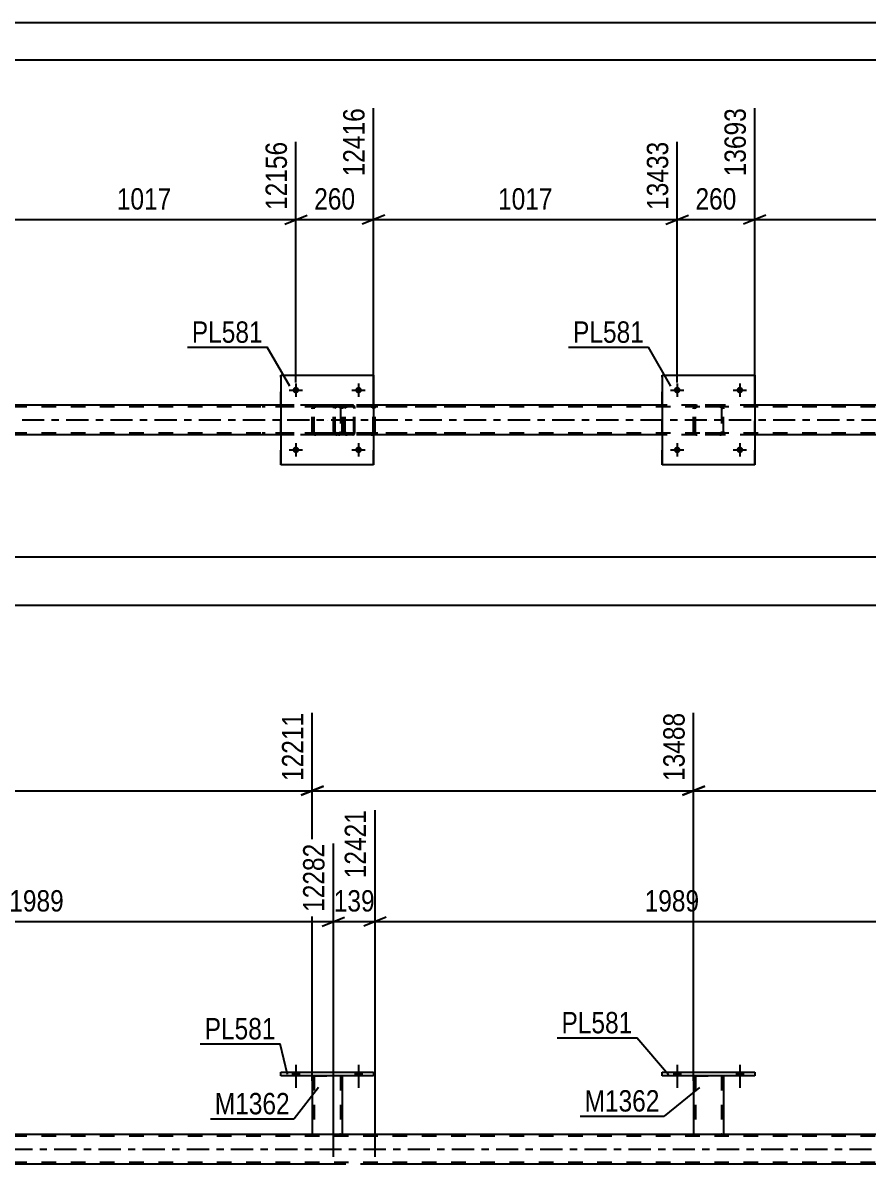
# Model space of a CAD drawing. Header units: millimetres. Extents: x 0 to 3251, y 0 to 594.
# Drawn here: x 493.5 to 606.7, y 441.1 to 594 of the extents above; entities that cross this region are included whole.
import ezdxf

# ---------------------------------------------------------------- set-up
doc = ezdxf.new("R2010")
doc.units = ezdxf.units.MM
doc.linetypes.add('DXK_LINE_DOT2', pattern=[3.9198, 1.9599, -1.9599])
doc.linetypes.add('DXK_LINE_DOT3', pattern=[5.9187, 2.979, -0.9799, 0.9799, -0.9799])
doc.styles.add('Arial Narrow', font='ARIALN.TTF', dxfattribs={"height": 0.2})

# ---------------------------------------------------------------- blocks, each defined once
blk = doc.blocks.new('Unknown-247352729-1137')
at = {"color": 5, "linetype": 'Continuous'}
for p, q in [((841, 594), (0, 594)), ((836, 589), (5, 589))]:
    blk.add_line(p, q, dxfattribs=at)
blk = doc.blocks.new('Part-247352729-2305 - 2302')
at = {"color": 7, "linetype": 'DXK_LINE_DOT2'}
for p, q in [((536.91, 542.81), (536.72, 542.77)), ((551.9, 542.81), (536.91, 542.81)), ((540.34, 542.77), (540.15, 542.81)), ((536.44, 542.51), (536.4, 542.33)), ((536.4, 539.29), (536.4, 542.33)), ((536.66, 542.33), (536.68, 542.42)), ((536.66, 539.29), (536.66, 542.33)), ((536.68, 542.42), (536.73, 542.5)), ((536.73, 542.5), (536.81, 542.55)), ((536.81, 542.55), (536.91, 542.57)), ((551.9, 542.57), (536.91, 542.57)), ((540.15, 542.57), (540.24, 542.55)), ((540.24, 542.55), (540.33, 542.5)), ((540.33, 542.5), (540.38, 542.42)), ((540.38, 542.42), (540.4, 542.33)), ((540.4, 539.29), (540.4, 542.33)), ((540.62, 542.5), (540.62, 542.51)), ((540.66, 542.33), (540.62, 542.5)), ((540.66, 539.29), (540.66, 542.33)), ((536.4, 539.29), (536.44, 539.1)), ((536.68, 539.19), (536.66, 539.29)), ((536.73, 539.12), (536.68, 539.19)), ((536.72, 538.84), (536.91, 538.81)), ((536.81, 539.06), (536.73, 539.12)), ((536.91, 539.05), (536.81, 539.06)), ((551.9, 539.05), (536.91, 539.05)), ((551.9, 538.81), (536.91, 538.81)), ((540.24, 539.06), (540.15, 539.05)), ((540.15, 538.81), (540.34, 538.84)), ((540.33, 539.12), (540.24, 539.06)), ((540.38, 539.19), (540.33, 539.12)), ((540.4, 539.29), (540.38, 539.19)), ((540.62, 539.1), (540.66, 539.29))]:
    blk.add_line(p, q, dxfattribs=at)
for centre, start, end in [((536.89, 542.31), 110.7583, 155.68), ((540.17, 542.31), 24.32, 69.2417), ((536.89, 539.31), 204.32, 249.2417), ((540.17, 539.31), 290.7583, 335.68)]:
    blk.add_arc(centre, 0.496, start, end, dxfattribs=at)
blk = doc.blocks.new('Part-247352729-2437 - 2302')
at = {"color": 2, "linetype": 'Continuous'}
for p, q in [((528.05, 542.81), (489.37, 542.81)), ((579.14, 542.81), (540.45, 542.81)), ((630.22, 542.81), (591.54, 542.81)), ((528.05, 538.81), (489.37, 538.81)), ((579.14, 538.81), (540.45, 538.81)), ((630.22, 538.81), (591.54, 538.81))]:
    blk.add_line(p, q, dxfattribs=at)
at = {"color": 7, "linetype": 'DXK_LINE_DOT2'}
for p, q in [((540.45, 542.81), (528.05, 542.81)), ((591.54, 542.81), (579.14, 542.81)), ((764.47, 542.57), (102.73, 542.57)), ((764.47, 539.05), (102.73, 539.05)), ((540.45, 538.81), (528.05, 538.81)), ((591.54, 538.81), (579.14, 538.81))]:
    blk.add_line(p, q, dxfattribs=at)
at = {"color": 7, "linetype": 'DXK_LINE_DOT3'}
blk.add_line((102.73, 540.81), (764.47, 540.81), dxfattribs=at)
blk = doc.blocks.new('Part-247352729-18281 - 2302')
at = {"color": 2, "linetype": 'Continuous'}
for p, q in [((528.05, 546.8), (528.05, 534.8)), ((528.05, 546.8), (540.45, 546.8)), ((540.45, 546.8), (540.45, 534.8)), ((540.45, 534.8), (528.05, 534.8))]:
    blk.add_line(p, q, dxfattribs=at)
at = {"color": 7, "linetype": 'DXK_LINE_DOT2'}
for p, q in [((528.05, 534.8), (528.05, 546.8)), ((540.45, 534.8), (540.45, 546.8))]:
    blk.add_line(p, q, dxfattribs=at)
blk = doc.blocks.new('Part-247352729-2335 - 2302')
at = {"color": 7, "linetype": 'DXK_LINE_DOT2'}
for p, q in [((537.68, 542.81), (525.52, 542.81)), ((535.59, 542.81), (535.39, 542.77)), ((536.4, 542.57), (536.4, 542.81)), ((537.78, 542.77), (537.68, 542.81)), ((537.87, 542.67), (537.78, 542.77)), ((537.93, 542.51), (537.87, 542.67)), ((537.68, 542.57), (525.52, 542.57)), ((535.12, 542.51), (535.08, 542.33)), ((535.08, 539.29), (535.08, 542.33)), ((535.33, 542.33), (535.35, 542.42)), ((535.33, 539.29), (535.33, 542.33)), ((535.35, 542.42), (535.41, 542.5)), ((535.41, 542.5), (535.49, 542.55)), ((535.49, 542.55), (535.59, 542.57)), ((537.68, 542.57), (537.73, 542.55)), ((537.73, 542.55), (537.77, 542.5)), ((537.77, 542.5), (537.8, 542.42)), ((537.8, 542.42), (537.81, 542.33)), ((537.81, 539.29), (537.81, 542.33)), ((537.95, 542.33), (537.93, 542.51)), ((537.95, 539.29), (537.95, 542.33)), ((537.68, 539.05), (525.52, 539.05)), ((537.68, 538.81), (525.52, 538.81)), ((535.08, 539.29), (535.12, 539.1)), ((535.35, 539.19), (535.33, 539.29)), ((535.41, 539.12), (535.35, 539.19)), ((535.39, 538.84), (535.59, 538.81)), ((535.49, 539.06), (535.41, 539.12)), ((535.59, 539.05), (535.49, 539.06)), ((536.4, 538.81), (536.4, 539.05)), ((537.73, 539.06), (537.68, 539.05)), ((537.68, 538.81), (537.78, 538.84)), ((537.77, 539.12), (537.73, 539.06)), ((537.8, 539.19), (537.77, 539.12)), ((537.78, 538.84), (537.87, 538.95)), ((537.81, 539.29), (537.8, 539.19)), ((537.87, 538.95), (537.93, 539.1)), ((537.93, 539.1), (537.95, 539.29))]:
    blk.add_line(p, q, dxfattribs=at)
for centre, start, end in [((535.57, 542.31), 111.1941, 156.1506), ((535.57, 539.3), 203.8494, 248.8059)]:
    blk.add_arc(centre, 0.492, start, end, dxfattribs=at)
blk = doc.blocks.new('Part-247352729-18280 - 2302')
at = {"color": 7, "linetype": 'DXK_LINE_DOT2'}
for p, q in [((532.55, 542.77), (532.73, 542.8)), ((532.73, 542.8), (532.55, 542.77)), ((535.77, 542.8), (532.73, 542.8)), ((535.77, 542.8), (535.96, 542.77)), ((535.96, 542.77), (535.77, 542.8)), ((532.25, 542.32), (532.29, 542.51)), ((532.29, 542.51), (532.25, 542.32)), ((532.25, 539.28), (532.25, 542.32)), ((532.49, 542.32), (532.51, 542.42)), ((532.49, 539.28), (532.49, 542.32)), ((532.51, 542.42), (532.56, 542.49)), ((532.56, 542.49), (532.64, 542.55)), ((532.64, 542.55), (532.73, 542.56)), ((535.77, 542.56), (532.73, 542.56)), ((535.77, 542.56), (535.87, 542.55)), ((535.87, 542.55), (535.94, 542.49)), ((535.94, 542.49), (536, 542.42)), ((536, 542.42), (536.01, 542.32)), ((536.01, 542.32), (536.01, 539.28)), ((536.22, 542.51), (536.25, 542.32)), ((536.25, 542.32), (536.22, 542.51)), ((536.25, 539.28), (536.25, 542.32)), ((532.29, 539.1), (532.25, 539.28)), ((532.25, 539.28), (532.29, 539.1)), ((532.51, 539.19), (532.49, 539.28)), ((532.56, 539.12), (532.51, 539.19)), ((532.73, 538.8), (532.55, 538.84)), ((532.55, 538.84), (532.73, 538.8)), ((532.64, 539.06), (532.56, 539.12)), ((532.73, 539.04), (532.64, 539.06)), ((535.77, 539.04), (532.73, 539.04)), ((535.77, 538.8), (532.73, 538.8)), ((535.87, 539.06), (535.77, 539.04)), ((535.96, 538.84), (535.77, 538.8)), ((535.77, 538.8), (535.96, 538.84)), ((535.94, 539.12), (535.87, 539.06)), ((536, 539.19), (535.94, 539.12)), ((536.01, 539.28), (536, 539.19)), ((536.25, 539.28), (536.22, 539.1)), ((536.22, 539.1), (536.25, 539.28))]:
    blk.add_line(p, q, dxfattribs=at)
at = {"color": 7, "linetype": 'DXK_LINE_DOT3'}
blk.add_line((534.25, 540.8), (534.25, 540.8), dxfattribs=at)
at = {"color": 7, "linetype": 'DXK_LINE_DOT2'}
for centre, start, end in [((532.73, 542.32), 112.5, 157.5), ((532.73, 542.32), 112.5, 157.5), ((535.77, 542.32), 22.5, 67.5), ((535.77, 542.32), 22.5, 67.5), ((532.73, 539.28), 202.5, 247.5), ((532.73, 539.28), 202.5, 247.5), ((535.77, 539.28), 292.5, 337.5), ((535.77, 539.28), 292.5, 337.5)]:
    blk.add_arc(centre, 0.48, start, end, dxfattribs=at)
blk = doc.blocks.new('Part-247352729-18282 - 2302')
at = {"color": 7, "linetype": 'DXK_LINE_DOT2'}
for p, q in [((583.63, 542.77), (583.82, 542.8)), ((583.82, 542.8), (583.63, 542.77)), ((586.86, 542.8), (583.82, 542.8)), ((586.86, 542.8), (587.04, 542.77)), ((587.04, 542.77), (586.86, 542.8)), ((583.34, 542.32), (583.37, 542.51)), ((583.37, 542.51), (583.34, 542.32)), ((583.34, 539.28), (583.34, 542.32)), ((583.58, 542.32), (583.59, 542.42)), ((583.58, 539.28), (583.58, 542.32)), ((583.59, 542.42), (583.65, 542.49)), ((583.65, 542.49), (583.72, 542.55)), ((583.72, 542.55), (583.82, 542.56)), ((586.86, 542.56), (583.82, 542.56)), ((586.86, 542.56), (586.95, 542.55)), ((586.95, 542.55), (587.02, 542.49)), ((587.02, 542.49), (587.08, 542.42)), ((587.08, 542.42), (587.1, 542.32)), ((587.1, 542.32), (587.1, 539.28)), ((587.3, 542.51), (587.34, 542.32)), ((587.34, 542.32), (587.3, 542.51)), ((587.34, 539.28), (587.34, 542.32)), ((583.37, 539.1), (583.34, 539.28)), ((583.34, 539.28), (583.37, 539.1)), ((583.59, 539.19), (583.58, 539.28)), ((583.65, 539.12), (583.59, 539.19)), ((583.82, 538.8), (583.63, 538.84)), ((583.63, 538.84), (583.82, 538.8)), ((583.72, 539.06), (583.65, 539.12)), ((583.82, 539.04), (583.72, 539.06)), ((586.86, 539.04), (583.82, 539.04)), ((586.86, 538.8), (583.82, 538.8)), ((586.95, 539.06), (586.86, 539.04)), ((587.04, 538.84), (586.86, 538.8)), ((586.86, 538.8), (587.04, 538.84)), ((587.02, 539.12), (586.95, 539.06)), ((587.08, 539.19), (587.02, 539.12)), ((587.1, 539.28), (587.08, 539.19)), ((587.34, 539.28), (587.3, 539.1)), ((587.3, 539.1), (587.34, 539.28))]:
    blk.add_line(p, q, dxfattribs=at)
at = {"color": 7, "linetype": 'DXK_LINE_DOT3'}
blk.add_line((585.34, 540.8), (585.34, 540.8), dxfattribs=at)
at = {"color": 7, "linetype": 'DXK_LINE_DOT2'}
for centre, start, end in [((583.82, 542.32), 112.5, 157.5), ((583.82, 542.32), 112.5, 157.5), ((586.86, 542.32), 22.5, 67.5), ((586.86, 542.32), 22.5, 67.5), ((583.82, 539.28), 202.5, 247.5), ((583.82, 539.28), 202.5, 247.5), ((586.86, 539.28), 292.5, 337.5), ((586.86, 539.28), 292.5, 337.5)]:
    blk.add_arc(centre, 0.48, start, end, dxfattribs=at)
blk = doc.blocks.new('Part-247352729-18283 - 2302')
at = {"color": 2, "linetype": 'Continuous'}
for p, q in [((579.14, 546.8), (579.14, 534.8)), ((579.14, 546.8), (591.54, 546.8)), ((591.54, 546.8), (591.54, 534.8)), ((591.54, 534.8), (579.14, 534.8))]:
    blk.add_line(p, q, dxfattribs=at)
at = {"color": 7, "linetype": 'DXK_LINE_DOT2'}
for p, q in [((579.14, 534.8), (579.14, 546.8)), ((591.54, 534.8), (591.54, 546.8))]:
    blk.add_line(p, q, dxfattribs=at)
blk = doc.blocks.new('Bolt-247352729-18309 - 2302')
at = {"linetype": 'Continuous'}
for points in [[(530.49, 536.81, -1), (529.61, 536.81, -1)], [(538.89, 536.81, -1), (538.01, 536.81, -1)]]:
    blk.add_hatch(color=1, dxfattribs=at).paths.add_polyline_path(points)
at = {"color": 1, "linetype": 'Continuous'}
for p, q in [((529.17, 536.81), (530.93, 536.81)), ((530.05, 537.69), (530.05, 535.93)), ((537.57, 536.81), (539.33, 536.81)), ((538.45, 537.69), (538.45, 535.93))]:
    blk.add_line(p, q, dxfattribs=at)
blk = doc.blocks.new('Bolt-247352729-18310 - 2302')
at = {"linetype": 'Continuous'}
for points in [[(530.49, 544.81, -1), (529.61, 544.81, -1)], [(538.89, 544.81, -1), (538.01, 544.81, -1)]]:
    blk.add_hatch(color=1, dxfattribs=at).paths.add_polyline_path(points)
at = {"color": 1, "linetype": 'Continuous'}
for p, q in [((529.17, 544.81), (530.93, 544.81)), ((530.05, 545.69), (530.05, 543.93)), ((537.57, 544.81), (539.33, 544.81)), ((538.45, 545.69), (538.45, 543.93))]:
    blk.add_line(p, q, dxfattribs=at)
blk = doc.blocks.new('Bolt-247352729-18311 - 2302')
at = {"linetype": 'Continuous'}
for points in [[(581.58, 536.81, -1), (580.7, 536.81, -1)], [(589.98, 536.81, -1), (589.1, 536.81, -1)]]:
    blk.add_hatch(color=1, dxfattribs=at).paths.add_polyline_path(points)
at = {"color": 1, "linetype": 'Continuous'}
for p, q in [((580.26, 536.81), (582.02, 536.81)), ((581.14, 537.69), (581.14, 535.93)), ((588.66, 536.81), (590.42, 536.81)), ((589.54, 537.69), (589.54, 535.93))]:
    blk.add_line(p, q, dxfattribs=at)
blk = doc.blocks.new('Bolt-247352729-18312 - 2302')
at = {"linetype": 'Continuous'}
for points in [[(581.58, 544.81, -1), (580.7, 544.81, -1)], [(589.98, 544.81, -1), (589.1, 544.81, -1)]]:
    blk.add_hatch(color=1, dxfattribs=at).paths.add_polyline_path(points)
at = {"color": 1, "linetype": 'Continuous'}
for p, q in [((580.26, 544.81), (582.02, 544.81)), ((581.14, 545.69), (581.14, 543.93)), ((588.66, 544.81), (590.42, 544.81)), ((589.54, 545.69), (589.54, 543.93))]:
    blk.add_line(p, q, dxfattribs=at)
blk = doc.blocks.new('Part-247352729-18656 - 2635')
at = {"color": 2, "linetype": 'Continuous'}
for p, q in [((583.34, 452.99), (583.34, 445.15)), ((587.34, 452.99), (587.34, 445.15)), ((583.34, 445.15), (587.34, 445.15))]:
    blk.add_line(p, q, dxfattribs=at)
at = {"color": 7, "linetype": 'DXK_LINE_DOT2'}
for p, q in [((583.34, 452.99), (587.34, 452.99)), ((583.34, 452.99), (583.34, 452.99)), ((583.34, 452.99), (583.34, 452.99)), ((583.58, 452.99), (583.58, 445.15)), ((587.1, 452.99), (587.1, 445.15)), ((587.34, 452.99), (587.34, 452.99)), ((587.34, 452.99), (587.34, 452.99)), ((587.08, 445.15), (587.04, 445.15)), ((587.04, 445.15), (587.08, 445.15)), ((587.1, 445.15), (587.08, 445.15)), ((587.08, 445.15), (587.1, 445.15))]:
    blk.add_line(p, q, dxfattribs=at)
blk = doc.blocks.new('Bolt-247352729-18686 - 2635')
at = {"linetype": 'Continuous'}
for points in [[(580.7, 452.99), (581.58, 452.99), (581.58, 453.47), (580.7, 453.47)], [(589.1, 452.99), (589.98, 452.99), (589.98, 453.47), (589.1, 453.47)]]:
    blk.add_hatch(color=1, dxfattribs=at).paths.add_polyline_path(points)
at = {"color": 1, "linetype": 'Continuous'}
for p, q in [((581.14, 454.47), (581.14, 451.35)), ((589.54, 454.47), (589.54, 451.35)), ((580.7, 453.47), (580.7, 452.99)), ((581.58, 453.47), (581.58, 452.99)), ((589.1, 453.47), (589.1, 452.99)), ((589.98, 453.47), (589.98, 452.99))]:
    blk.add_line(p, q, dxfattribs=at)
blk = doc.blocks.new('Part-247352729-2882 - 2635')
at = {"color": 2, "linetype": 'Continuous'}
for p, q in [((762.07, 445.14), (101.13, 445.14)), ((535.08, 441.14), (455.52, 441.14)), ((620.22, 441.14), (540.66, 441.14))]:
    blk.add_line(p, q, dxfattribs=at)
at = {"color": 7, "linetype": 'DXK_LINE_DOT2'}
for p, q in [((764.47, 444.9), (101.13, 444.9)), ((764.47, 441.38), (101.13, 441.38)), ((540.66, 441.14), (535.08, 441.14))]:
    blk.add_line(p, q, dxfattribs=at)
at = {"color": 7, "linetype": 'DXK_LINE_DOT3'}
blk.add_line((101.13, 443.14), (764.47, 443.14), dxfattribs=at)
blk = doc.blocks.new('Bolt-247352729-18683 - 2635')
at = {"linetype": 'Continuous'}
for points in [[(529.61, 452.99), (530.49, 452.99), (530.49, 453.47), (529.61, 453.47)], [(538.01, 452.99), (538.89, 452.99), (538.89, 453.47), (538.01, 453.47)]]:
    blk.add_hatch(color=1, dxfattribs=at).paths.add_polyline_path(points)
at = {"color": 1, "linetype": 'Continuous'}
for p, q in [((530.05, 454.47), (530.05, 451.35)), ((538.45, 454.47), (538.45, 451.35)), ((529.61, 453.47), (529.61, 452.99)), ((530.49, 453.47), (530.49, 452.99)), ((538.01, 453.47), (538.01, 452.99)), ((538.89, 453.47), (538.89, 452.99))]:
    blk.add_line(p, q, dxfattribs=at)
blk = doc.blocks.new('Part-247352729-18654 - 2635')
at = {"color": 2, "linetype": 'Continuous'}
for p, q in [((532.25, 452.99), (532.25, 445.15)), ((536.25, 452.99), (536.25, 445.15)), ((532.25, 445.15), (536.25, 445.15))]:
    blk.add_line(p, q, dxfattribs=at)
at = {"color": 7, "linetype": 'DXK_LINE_DOT2'}
for p, q in [((532.25, 452.99), (536.25, 452.99)), ((532.25, 452.99), (532.25, 452.99)), ((532.25, 452.99), (532.25, 452.99)), ((532.49, 452.99), (532.49, 445.15)), ((536.01, 452.99), (536.01, 445.15)), ((536.25, 452.99), (536.25, 452.99)), ((536.25, 452.99), (536.25, 452.99)), ((536, 445.15), (535.96, 445.15)), ((535.96, 445.15), (536, 445.15)), ((536.01, 445.15), (536, 445.15)), ((536, 445.15), (536.01, 445.15))]:
    blk.add_line(p, q, dxfattribs=at)
blk = doc.blocks.new('Bolt-247352729-18685 - 2635')
at = {"linetype": 'Continuous'}
for points in [[(580.7, 452.99), (581.58, 452.99), (581.58, 453.47), (580.7, 453.47)], [(589.1, 452.99), (589.98, 452.99), (589.98, 453.47), (589.1, 453.47)]]:
    blk.add_hatch(color=1, dxfattribs=at).paths.add_polyline_path(points)
at = {"color": 1, "linetype": 'Continuous'}
for p, q in [((581.14, 454.47), (581.14, 451.35)), ((589.54, 454.47), (589.54, 451.35)), ((580.7, 453.47), (580.7, 452.99)), ((581.58, 453.47), (581.58, 452.99)), ((589.1, 453.47), (589.1, 452.99)), ((589.98, 453.47), (589.98, 452.99))]:
    blk.add_line(p, q, dxfattribs=at)
blk = doc.blocks.new('Part-247352729-18655 - 2635')
at = {"color": 2, "linetype": 'Continuous'}
for p, q in [((528.05, 452.99), (528.05, 453.47)), ((528.05, 453.47), (540.45, 453.47)), ((540.45, 452.99), (528.05, 452.99)), ((540.45, 453.47), (540.45, 452.99))]:
    blk.add_line(p, q, dxfattribs=at)
blk = doc.blocks.new('Part-247352729-18657 - 2635')
at = {"color": 2, "linetype": 'Continuous'}
for p, q in [((579.14, 452.99), (579.14, 453.47)), ((579.14, 453.47), (591.54, 453.47)), ((591.54, 452.99), (579.14, 452.99)), ((591.54, 453.47), (591.54, 452.99))]:
    blk.add_line(p, q, dxfattribs=at)
blk = doc.blocks.new('Bolt-247352729-18684 - 2635')
at = {"linetype": 'Continuous'}
for points in [[(529.61, 452.99), (530.49, 452.99), (530.49, 453.47), (529.61, 453.47)], [(538.01, 452.99), (538.89, 452.99), (538.89, 453.47), (538.01, 453.47)]]:
    blk.add_hatch(color=1, dxfattribs=at).paths.add_polyline_path(points)
at = {"color": 1, "linetype": 'Continuous'}
for p, q in [((530.05, 454.47), (530.05, 451.35)), ((538.45, 454.47), (538.45, 451.35)), ((529.61, 453.47), (529.61, 452.99)), ((530.49, 453.47), (530.49, 452.99)), ((538.01, 453.47), (538.01, 452.99)), ((538.89, 453.47), (538.89, 452.99))]:
    blk.add_line(p, q, dxfattribs=at)
blk = doc.blocks.new('StraightDimension-247352729-2516 - 2302')
at = {"color": 7, "linetype": 'Continuous'}
blk.add_line((65.61, 522.5), (764.47, 522.5), dxfattribs=at)
blk = doc.blocks.new('StraightDimension-247352729-31385 - 2302')
at = {"color": 7, "linetype": 'Continuous'}
for p, q in [((591.54, 543.81), (591.54, 582.58)), ((632.22, 545.81), (632.22, 578.08)), ((593.04, 568.24), (590.04, 567.04)), ((591.54, 567.64), (632.22, 567.64)), ((630.72, 567.04), (633.72, 568.24))]:
    blk.add_line(p, q, dxfattribs=at)
at = {"color": 0, "linetype": 'Continuous'}
blk.add_wipeout([(631.62, 578.68), (627.42, 578.68), (627.42, 568.34), (631.62, 568.34)], dxfattribs=at)
at = {"color": 0}
blk.add_wipeout([(616.13, 568.39), (616.13, 572.59), (607.62, 572.59), (607.62, 568.39)], dxfattribs=at)
at = {"color": 3, "linetype": 'Continuous', "style": 'Arial Narrow'}
blk.add_text('14710', height=2.863, rotation=90.0002, dxfattribs=at).set_placement((631.02, 568.94))
at = {"color": 3, "style": 'Arial Narrow'}
blk.add_text('1017', height=2.863, dxfattribs=at).set_placement((608.22, 568.99))
blk = doc.blocks.new('StraightDimension-247352729-31386 - 2302')
at = {"color": 7, "linetype": 'Continuous'}
for p, q in [((591.54, 543.81), (591.54, 582.58)), ((581.14, 545.81), (581.14, 578.08)), ((579.64, 567.04), (582.64, 568.24)), ((581.14, 567.64), (591.54, 567.64)), ((593.04, 568.24), (590.04, 567.04))]:
    blk.add_line(p, q, dxfattribs=at)
at = {"color": 0}
blk.add_wipeout([(589.68, 568.39), (589.68, 572.59), (582.99, 572.59), (582.99, 568.39)], dxfattribs=at)
at = {"color": 3, "style": 'Arial Narrow'}
blk.add_text('260', height=2.863, dxfattribs=at).set_placement((583.59, 568.99))
at = {"color": 0, "linetype": 'Continuous'}
blk.add_wipeout([(590.94, 583.18), (586.74, 583.18), (586.74, 572.84), (590.94, 572.84)], dxfattribs=at)
at = {"color": 3, "linetype": 'Continuous', "style": 'Arial Narrow'}
blk.add_text('13693', height=2.863, rotation=90.0002, dxfattribs=at).set_placement((590.34, 573.44))
blk = doc.blocks.new('StraightDimension-247352729-31387 - 2302')
at = {"color": 7, "linetype": 'Continuous'}
for p, q in [((540.45, 543.81), (540.45, 582.58)), ((581.14, 545.81), (581.14, 578.08)), ((541.95, 568.24), (538.95, 567.04)), ((540.45, 567.64), (581.14, 567.64)), ((579.64, 567.04), (582.64, 568.24))]:
    blk.add_line(p, q, dxfattribs=at)
at = {"color": 0, "linetype": 'Continuous'}
blk.add_wipeout([(580.54, 578.68), (576.34, 578.68), (576.34, 568.34), (580.54, 568.34)], dxfattribs=at)
at = {"color": 0}
blk.add_wipeout([(565.05, 568.39), (565.05, 572.59), (556.54, 572.59), (556.54, 568.39)], dxfattribs=at)
at = {"color": 3, "linetype": 'Continuous', "style": 'Arial Narrow'}
blk.add_text('13433', height=2.863, rotation=90.0002, dxfattribs=at).set_placement((579.94, 568.94))
at = {"color": 3, "style": 'Arial Narrow'}
blk.add_text('1017', height=2.863, dxfattribs=at).set_placement((557.14, 568.99))
blk = doc.blocks.new('StraightDimension-247352729-31388 - 2302')
at = {"color": 7, "linetype": 'Continuous'}
for p, q in [((540.45, 543.81), (540.45, 582.58)), ((530.05, 545.81), (530.05, 578.08)), ((528.55, 567.04), (531.55, 568.24)), ((530.05, 567.64), (540.45, 567.64)), ((541.95, 568.24), (538.95, 567.04))]:
    blk.add_line(p, q, dxfattribs=at)
at = {"color": 0}
blk.add_wipeout([(538.6, 568.39), (538.6, 572.59), (531.91, 572.59), (531.91, 568.39)], dxfattribs=at)
at = {"color": 3, "style": 'Arial Narrow'}
blk.add_text('260', height=2.863, dxfattribs=at).set_placement((532.51, 568.99))
at = {"color": 0, "linetype": 'Continuous'}
blk.add_wipeout([(539.85, 583.18), (535.65, 583.18), (535.65, 572.84), (539.85, 572.84)], dxfattribs=at)
at = {"color": 3, "linetype": 'Continuous', "style": 'Arial Narrow'}
blk.add_text('12416', height=2.863, rotation=90.0002, dxfattribs=at).set_placement((539.25, 573.44))
blk = doc.blocks.new('StraightDimension-247352729-31389 - 2302')
at = {"color": 7, "linetype": 'Continuous'}
for p, q in [((489.37, 543.81), (489.37, 582.58)), ((530.05, 545.81), (530.05, 578.08)), ((490.87, 568.24), (487.87, 567.04)), ((489.37, 567.64), (530.05, 567.64)), ((528.55, 567.04), (531.55, 568.24))]:
    blk.add_line(p, q, dxfattribs=at)
at = {"color": 0, "linetype": 'Continuous'}
blk.add_wipeout([(529.45, 578.68), (525.25, 578.68), (525.25, 568.34), (529.45, 568.34)], dxfattribs=at)
at = {"color": 0}
blk.add_wipeout([(513.97, 568.39), (513.97, 572.59), (505.46, 572.59), (505.46, 568.39)], dxfattribs=at)
at = {"color": 3, "linetype": 'Continuous', "style": 'Arial Narrow'}
blk.add_text('12156', height=2.863, rotation=90.0002, dxfattribs=at).set_placement((528.85, 568.94))
at = {"color": 3, "style": 'Arial Narrow'}
blk.add_text('1017', height=2.863, dxfattribs=at).set_placement((506.06, 568.99))
blk = doc.blocks.new('StraightDimension-247352729-32226 - 2302')
at = {"color": 7, "linetype": 'Continuous'}
blk.add_line((64.97, 515.99), (765.11, 515.99), dxfattribs=at)
blk = doc.blocks.new('StraightDimension-247352729-34473 - 2635')
at = {"color": 7, "linetype": 'Continuous'}
for p, q in [((540.66, 442.14), (540.66, 488.57)), ((535.08, 442.14), (535.08, 484.07)), ((533.58, 473.03), (536.58, 474.23)), ((542.16, 474.23), (539.16, 473.03)), ((535.08, 473.63), (540.66, 473.63))]:
    blk.add_line(p, q, dxfattribs=at)
at = {"color": 0}
blk.add_wipeout([(541.21, 474.38), (541.21, 478.58), (534.53, 478.58), (534.53, 474.38)], dxfattribs=at)
at = {"color": 3, "style": 'Arial Narrow'}
blk.add_text('139', height=2.863, dxfattribs=at).set_placement((535.13, 474.98))
at = {"color": 0, "linetype": 'Continuous'}
blk.add_wipeout([(540.06, 489.17), (535.86, 489.17), (535.86, 478.83), (540.06, 478.83)], dxfattribs=at)
at = {"color": 3, "linetype": 'Continuous', "style": 'Arial Narrow'}
blk.add_text('12421', height=2.863, rotation=90.0002, dxfattribs=at).set_placement((539.46, 479.43))
blk = doc.blocks.new('StraightDimension-247352729-34472 - 2635')
at = {"color": 7, "linetype": 'Continuous'}
for p, q in [((540.66, 442.14), (540.66, 488.57)), ((620.22, 442.14), (620.22, 484.07)), ((542.16, 474.23), (539.16, 473.03)), ((618.72, 473.03), (621.72, 474.23)), ((540.66, 473.63), (620.22, 473.63))]:
    blk.add_line(p, q, dxfattribs=at)
at = {"color": 0, "linetype": 'Continuous'}
blk.add_wipeout([(619.62, 484.67), (615.42, 484.67), (615.42, 474.33), (619.62, 474.33)], dxfattribs=at)
at = {"color": 0}
blk.add_wipeout([(584.69, 474.38), (584.69, 478.58), (576.18, 478.58), (576.18, 474.38)], dxfattribs=at)
at = {"color": 3, "linetype": 'Continuous', "style": 'Arial Narrow'}
blk.add_text('14410', height=2.863, rotation=90.0002, dxfattribs=at).set_placement((619.02, 474.93))
at = {"color": 3, "style": 'Arial Narrow'}
blk.add_text('1989', height=2.863, dxfattribs=at).set_placement((576.78, 474.98))
blk = doc.blocks.new('StraightDimension-247352729-33986 - 2635')
at = {"color": 7, "linetype": 'Continuous'}
for p, q in [((583.34, 452.32), (583.34, 501.6)), ((634.42, 452.32), (634.42, 501.6)), ((584.84, 491.76), (581.84, 490.56)), ((583.34, 491.16), (634.42, 491.16)), ((632.92, 490.56), (635.92, 491.76))]:
    blk.add_line(p, q, dxfattribs=at)
at = {"color": 0, "linetype": 'Continuous'}
blk.add_wipeout([(633.82, 502.2), (629.62, 502.2), (629.62, 491.86), (633.82, 491.86)], dxfattribs=at)
at = {"color": 3, "linetype": 'Continuous', "style": 'Arial Narrow'}
blk.add_text('14765', height=2.863, rotation=90.0002, dxfattribs=at).set_placement((633.22, 492.46))
blk = doc.blocks.new('StraightDimension-247352729-33987 - 2635')
at = {"color": 7, "linetype": 'Continuous'}
for p, q in [((532.25, 452.32), (532.25, 501.6)), ((583.34, 452.32), (583.34, 501.6)), ((533.75, 491.76), (530.75, 490.56)), ((532.25, 491.16), (583.34, 491.16)), ((581.84, 490.56), (584.84, 491.76))]:
    blk.add_line(p, q, dxfattribs=at)
at = {"color": 0, "linetype": 'Continuous'}
blk.add_wipeout([(582.74, 502.2), (578.54, 502.2), (578.54, 491.86), (582.74, 491.86)], dxfattribs=at)
at = {"color": 3, "linetype": 'Continuous', "style": 'Arial Narrow'}
blk.add_text('13488', height=2.863, rotation=90.0002, dxfattribs=at).set_placement((582.14, 492.46))
blk = doc.blocks.new('StraightDimension-247352729-33988 - 2635')
at = {"color": 7, "linetype": 'Continuous'}
for p, q in [((481.17, 452.32), (481.17, 501.6)), ((532.25, 452.32), (532.25, 501.6)), ((482.67, 491.76), (479.67, 490.56)), ((481.17, 491.16), (532.25, 491.16)), ((530.75, 490.56), (533.75, 491.76))]:
    blk.add_line(p, q, dxfattribs=at)
at = {"color": 0, "linetype": 'Continuous'}
blk.add_wipeout([(531.65, 502.2), (527.45, 502.2), (527.45, 491.86), (531.65, 491.86)], dxfattribs=at)
at = {"color": 3, "linetype": 'Continuous', "style": 'Arial Narrow'}
blk.add_text('12211', height=2.863, rotation=90.0002, dxfattribs=at).set_placement((531.05, 492.46))
blk = doc.blocks.new('StraightDimension-247352729-34474 - 2635')
at = {"color": 7, "linetype": 'Continuous'}
for p, q in [((455.52, 442.14), (455.52, 488.57)), ((535.08, 442.14), (535.08, 484.07)), ((457.02, 474.23), (454.02, 473.03)), ((533.58, 473.03), (536.58, 474.23)), ((455.52, 473.63), (535.08, 473.63))]:
    blk.add_line(p, q, dxfattribs=at)
at = {"color": 0, "linetype": 'Continuous'}
blk.add_wipeout([(534.48, 484.67), (530.28, 484.67), (530.28, 474.33), (534.48, 474.33)], dxfattribs=at)
at = {"color": 0}
blk.add_wipeout([(499.56, 474.38), (499.56, 478.58), (491.05, 478.58), (491.05, 474.38)], dxfattribs=at)
at = {"color": 3, "linetype": 'Continuous', "style": 'Arial Narrow'}
blk.add_text('12282', height=2.863, rotation=90.0002, dxfattribs=at).set_placement((533.88, 474.93))
at = {"color": 3, "style": 'Arial Narrow'}
blk.add_text('1989', height=2.863, dxfattribs=at).set_placement((491.65, 474.98))
blk = doc.blocks.new('Mark-247352729-32181 - 2302')
at = {"color": 0}
blk.add_wipeout([(525.62, 551.15), (525.62, 554.15), (516.11, 554.15), (516.11, 551.15)], dxfattribs=at)
blk.add_wipeout([(525.62, 551.15), (525.62, 554.15), (516.11, 554.15), (516.11, 551.15)], dxfattribs=at)
at = {"color": 30, "linetype": 'Continuous'}
for p in [(515.51, 550.55), (529.22, 545.35)]:
    blk.add_line(p, (526.22, 550.55), dxfattribs=at)
at = {"color": 3, "style": 'Arial Narrow'}
blk.add_text('PL581', height=2.863, dxfattribs=at).set_placement((516.11, 551.15))
blk = doc.blocks.new('Mark-247352729-32184 - 2302')
at = {"color": 0}
blk.add_wipeout([(576.7, 551.15), (576.7, 554.15), (567.19, 554.15), (567.19, 551.15)], dxfattribs=at)
blk.add_wipeout([(576.7, 551.15), (576.7, 554.15), (567.19, 554.15), (567.19, 551.15)], dxfattribs=at)
at = {"color": 30, "linetype": 'Continuous'}
for p in [(566.59, 550.55), (580.3, 545.35)]:
    blk.add_line(p, (577.3, 550.55), dxfattribs=at)
at = {"color": 3, "style": 'Arial Narrow'}
blk.add_text('PL581', height=2.863, dxfattribs=at).set_placement((567.19, 551.15))
blk = doc.blocks.new('Mark-247352729-32328 - 2635')
at = {"color": 0}
blk.add_wipeout([(578.78, 448.19), (578.78, 451.19), (568.73, 451.19), (568.73, 448.19)], dxfattribs=at)
blk.add_wipeout([(578.78, 448.19), (578.78, 451.19), (568.73, 451.19), (568.73, 448.19)], dxfattribs=at)
at = {"color": 30, "linetype": 'Continuous'}
for p in [(584.15, 451.41), (568.13, 447.59)]:
    blk.add_line(p, (579.38, 447.59), dxfattribs=at)
at = {"color": 3, "style": 'Arial Narrow'}
blk.add_text('M1362', height=2.863, dxfattribs=at).set_placement((568.73, 448.19))
blk = doc.blocks.new('Mark-247352729-32322 - 2635')
at = {"color": 0}
blk.add_wipeout([(529.24, 447.82), (529.24, 450.82), (519.19, 450.82), (519.19, 447.82)], dxfattribs=at)
blk.add_wipeout([(529.24, 447.82), (529.24, 450.82), (519.19, 450.82), (519.19, 447.82)], dxfattribs=at)
at = {"color": 30, "linetype": 'Continuous'}
for p in [(533.07, 451.41), (518.59, 447.22)]:
    blk.add_line(p, (529.84, 447.22), dxfattribs=at)
at = {"color": 3, "style": 'Arial Narrow'}
blk.add_text('M1362', height=2.863, dxfattribs=at).set_placement((519.19, 447.82))
blk = doc.blocks.new('Mark-247352729-32325 - 2635')
at = {"color": 0}
blk.add_wipeout([(527.34, 457.86), (527.34, 460.86), (517.83, 460.86), (517.83, 457.86)], dxfattribs=at)
blk.add_wipeout([(527.34, 457.86), (527.34, 460.86), (517.83, 460.86), (517.83, 457.86)], dxfattribs=at)
at = {"color": 30, "linetype": 'Continuous'}
for p in [(517.23, 457.26), (528.92, 453.15)]:
    blk.add_line(p, (527.94, 457.26), dxfattribs=at)
at = {"color": 3, "style": 'Arial Narrow'}
blk.add_text('PL581', height=2.863, dxfattribs=at).set_placement((517.83, 457.86))
blk = doc.blocks.new('Mark-247352729-32331 - 2635')
at = {"color": 0}
blk.add_wipeout([(575.15, 458.67), (575.15, 461.67), (565.64, 461.67), (565.64, 458.67)], dxfattribs=at)
blk.add_wipeout([(575.15, 458.67), (575.15, 461.67), (565.64, 461.67), (565.64, 458.67)], dxfattribs=at)
at = {"color": 30, "linetype": 'Continuous'}
for p in [(565.04, 458.07), (579.99, 453.11)]:
    blk.add_line(p, (575.75, 458.07), dxfattribs=at)
at = {"color": 3, "style": 'Arial Narrow'}
blk.add_text('PL581', height=2.863, dxfattribs=at).set_placement((565.64, 458.67))

msp = doc.modelspace()

# ---------------------------------------------------------------- block references
for name in ['Unknown-247352729-1137', 'Part-247352729-18281 - 2302', 'Part-247352729-18283 - 2302', 'Part-247352729-2437 - 2302', 'Bolt-247352729-18310 - 2302', 'Bolt-247352729-18312 - 2302', 'Part-247352729-2335 - 2302', 'Part-247352729-18280 - 2302', 'Part-247352729-2305 - 2302', 'Part-247352729-18282 - 2302', 'Bolt-247352729-18309 - 2302', 'Bolt-247352729-18311 - 2302', 'Bolt-247352729-18683 - 2635', 'Bolt-247352729-18684 - 2635', 'Bolt-247352729-18686 - 2635', 'Bolt-247352729-18685 - 2635', 'Part-247352729-18655 - 2635', 'Part-247352729-18654 - 2635', 'Part-247352729-18657 - 2635', 'Part-247352729-18656 - 2635', 'Part-247352729-2882 - 2635']:
    msp.add_blockref(name, (0, 0))

# ---------------------------------------------------------------- next in the draw order: block references
for name in ['StraightDimension-247352729-31385 - 2302', 'StraightDimension-247352729-2516 - 2302', 'StraightDimension-247352729-34473 - 2635']:
    msp.add_blockref(name, (0, 0))

# ---------------------------------------------------------------- next in the draw order: block references
for name in ['StraightDimension-247352729-31386 - 2302', 'StraightDimension-247352729-32226 - 2302', 'StraightDimension-247352729-34472 - 2635']:
    msp.add_blockref(name, (0, 0))

# ---------------------------------------------------------------- next in the draw order: block references
for name in ['StraightDimension-247352729-31387 - 2302', 'StraightDimension-247352729-33986 - 2635', 'Mark-247352729-32328 - 2635']:
    msp.add_blockref(name, (0, 0))

# ---------------------------------------------------------------- next in the draw order: block references
for name in ['StraightDimension-247352729-31388 - 2302', 'Mark-247352729-32184 - 2302', 'StraightDimension-247352729-33987 - 2635']:
    msp.add_blockref(name, (0, 0))

# ---------------------------------------------------------------- next in the draw order: block references
for name in ['StraightDimension-247352729-31389 - 2302', 'StraightDimension-247352729-33988 - 2635', 'Mark-247352729-32331 - 2635']:
    msp.add_blockref(name, (0, 0))

# ---------------------------------------------------------------- next in the draw order: block references
for name in ['Mark-247352729-32181 - 2302', 'StraightDimension-247352729-34474 - 2635']:
    msp.add_blockref(name, (0, 0))

# ---------------------------------------------------------------- next in the draw order: block references
for name in ['Mark-247352729-32325 - 2635', 'Mark-247352729-32322 - 2635']:
    msp.add_blockref(name, (0, 0))

doc.saveas('drawing.dxf')
